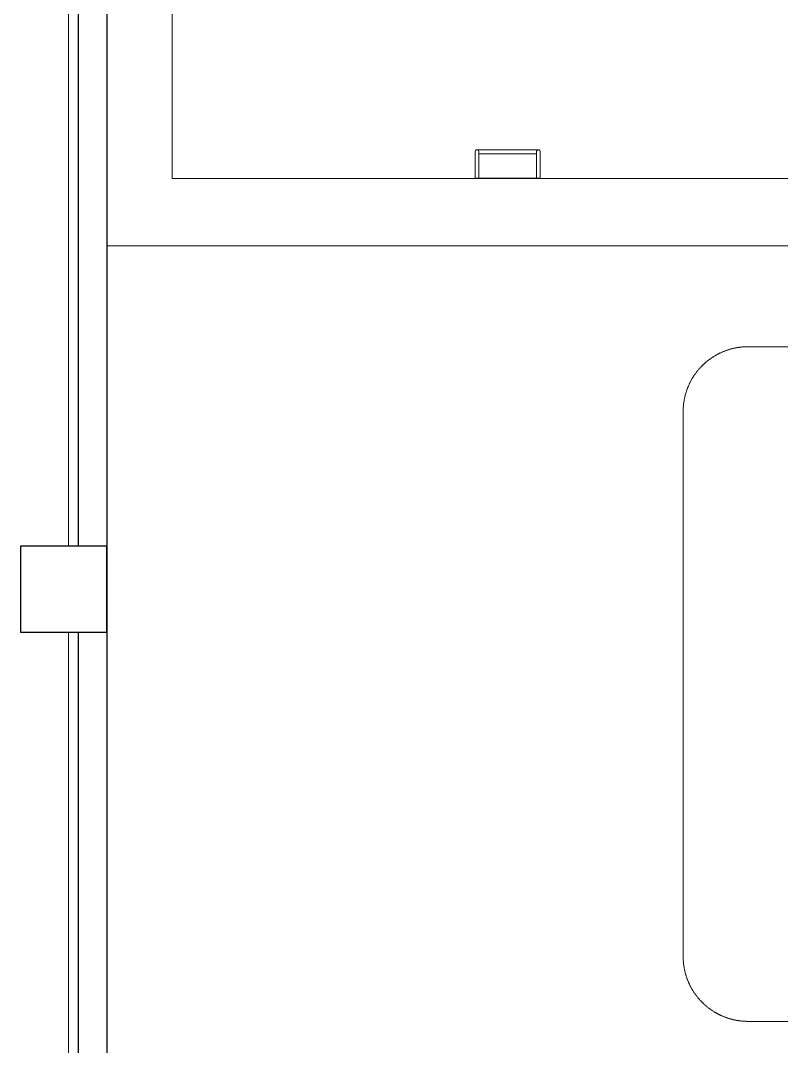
# Model space of a CAD drawing. Header units: inches. Extents: x 65856 to 131389, y 84027 to 134980.
# Drawn here: x 109037 to 113004, y 119952 to 125300 of the extents above; entities that cross this region are included whole.
import ezdxf

# ---------------------------------------------------------------- set-up
doc = ezdxf.new("R2010")
doc.units = ezdxf.units.IN
doc.header["$MEASUREMENT"] = 0
doc.linetypes.add('HIDDEN', pattern=[0.375, 0.25, -0.125])
doc.layers.add('DIM', color=251, linetype='Continuous', lineweight=0)
doc.layers.add('M-X-BKGD', color=8, linetype='Continuous')
doc.layers.add('PIPE FLOOR PLAN', color=252, linetype='Continuous')

# ---------------------------------------------------------------- blocks, each defined once
blk = doc.blocks.new('123')
at = {"ltscale": 10}
blk.add_line((-754305.7, -1056386.2), (-754305.7, -1056046.2), dxfattribs=at)
blk.add_line((-754305.7, -1056386.2), (-754305.7, -1056046.2), dxfattribs=at)
at = {"layer": 'DIM', "color": 8, "lineweight": 0}
for p, q in [((-754655.7, -1054126.2), (-754655.7, -1058316.2)), ((-754655.7, -1054126.2), (-754655.7, -1058316.2)), ((-751410.9, -1054466.2), (-754305.7, -1054466.2)), ((-754305.7, -1054466.2), (-754305.7, -1057966.2)), ((-751410.9, -1054466.2), (-754305.7, -1054466.2)), ((-754305.7, -1054466.2), (-754305.7, -1057966.2)), ((-754305.7, -1056046.2), (-754165.7, -1056046.2)), ((-754305.7, -1056046.2), (-754165.7, -1056046.2)), ((-754305.7, -1056066.2), (-754165.7, -1056066.2)), ((-754305.7, -1056066.2), (-754165.7, -1056066.2)), ((-754175.7, -1056366.2), (-754175.7, -1056066.2)), ((-754175.7, -1056366.2), (-754175.7, -1056066.2)), ((-754155.7, -1056376.2), (-754155.7, -1056056.2)), ((-754155.7, -1056376.2), (-754155.7, -1056056.2)), ((-754305.7, -1056366.2), (-754165.7, -1056366.2)), ((-754305.7, -1056366.2), (-754165.7, -1056366.2)), ((-754305.7, -1056386.2), (-754165.7, -1056386.2)), ((-754305.7, -1056386.2), (-754165.7, -1056386.2))]:
    blk.add_line(p, q, dxfattribs=at)
for centre in [(-754165.7, -1056056.2), (-754165.7, -1056056.2), (-754165.7, -1056376.2), (-754165.7, -1056376.2)]:
    blk.add_arc(centre, 10, 270, 90, dxfattribs=at)
at = {"layer": 'PIPE FLOOR PLAN', "color": 8}
for p, q in [((-756670.9, -1053976.2), (-762220.9, -1053976.2)), ((-756670.9, -1053976.2), (-762220.9, -1053976.2)), ((-750670.9, -1053976.2), (-756220.9, -1053976.2)), ((-750670.9, -1053976.2), (-756220.9, -1053976.2)), ((-750670.9, -1054126.2), (-774220.9, -1054126.2)), ((-750670.9, -1054126.2), (-774220.9, -1054126.2))]:
    blk.add_line(p, q, dxfattribs=at)
blk.add_lwpolyline([(-756670.9, -1053676.2), (-756670.9, -1054126.2), (-756220.9, -1054126.2), (-756220.9, -1053676.2)], close=True, dxfattribs=at)
blk.add_lwpolyline([(-756670.9, -1053676.2), (-756670.9, -1054126.2), (-756220.9, -1054126.2), (-756220.9, -1053676.2)], close=True, dxfattribs=at)

msp = doc.modelspace()

# ---------------------------------------------------------------- linework, layer by layer
at = {"layer": 'M-X-BKGD', "color": 8, "linetype": 'Continuous', "lineweight": 0, "ltscale": 10}
for points in [[(109286.8, 122560.8), (109286.8, 128110.8)], [(109286.8, 116560.8), (109286.8, 122110.8)]]:
    msp.add_lwpolyline(points, dxfattribs=at)
for points in [[(128036.8, 104560.8), (109486.8, 104560.8), (109486.8, 128110.8), (128036.8, 128110.8)], [(109036.8, 122110.8), (109486.8, 122110.8), (109486.8, 122560.8), (109036.8, 122560.8)]]:
    msp.add_lwpolyline(points, close=True, dxfattribs=at)
at = {"layer": 'M-X-BKGD', "color": 8, "linetype": 'HIDDEN', "lineweight": 0, "ltscale": 10}
msp.add_lwpolyline([(112491.7, 120420.9), (112491.7, 123261.7, -0.414214), (112829.8, 123599.8), (128644.2, 123599.8, -0.414214), (128982.3, 123261.7), (128982.3, 120420.9, -0.414214), (128644.2, 120082.8), (112829.8, 120082.8, -0.414214)], format="xyb", close=True, dxfattribs=at)

# ---------------------------------------------------------------- block references
at = {"layer": 'M-X-BKGD', "rotation": 90}
msp.add_blockref('123', (-944639.4, 878781.7), dxfattribs=at)

doc.saveas('drawing.dxf')
